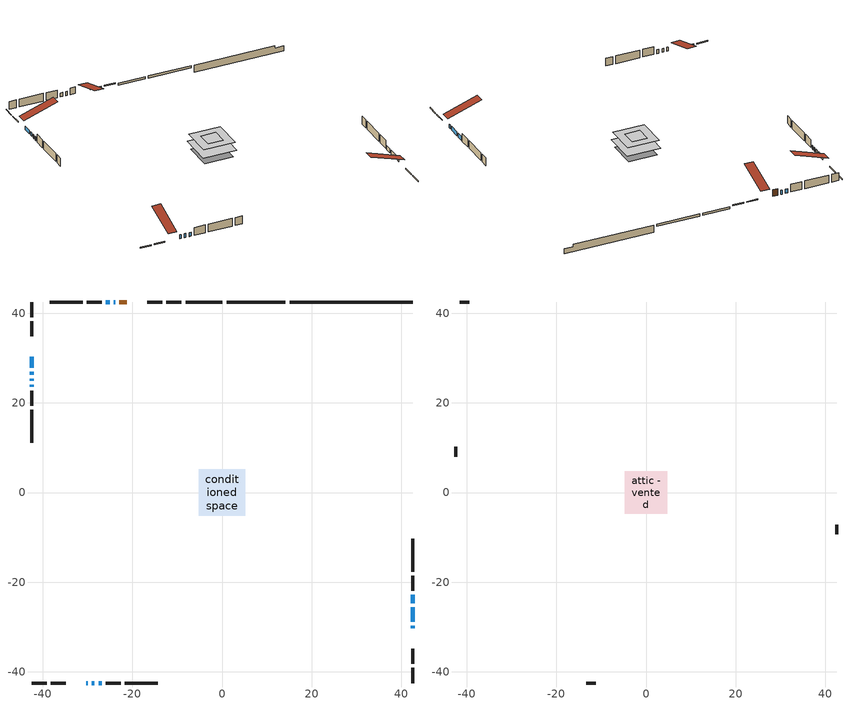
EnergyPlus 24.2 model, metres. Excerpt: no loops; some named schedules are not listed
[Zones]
conditioned space
 floor adiabatic (Floor3 construction): -2.3,-2.3 -2.3,2.3 2.3,2.3 2.3,-2.3 z0.71
 floor adiabatic (Floor4 construction): -1.27,-1.27 -1.27,1.27 1.27,1.27 1.27,-1.27 z0.71
 floor adiabatic (AdiabaticFloorConstruction): -5.14,-5.14 -5.14,5.14 5.14,5.14 5.14,-5.14 z0.71
 floor foundation (Slab1 construction): -4.41,-4.41 -4.41,4.41 4.41,4.41 4.41,-4.41 z-1.6
 floor foundation (Slab2 construction): -2.06,-2.06 -2.06,2.06 2.06,2.06 2.06,-2.06 z0
 floor foundation (Slab2 construction 1): -1.63,-1.63 -1.63,1.63 1.63,1.63 1.63,-1.63 z0
 wall outside (RimJoist1 construction): -9.05,42.5 -12.43,42.5 / -42.5,-42.5 -39.13,-42.5 / -42.5,42.5 -42.5,39.13 / 42.5,-42.5 42.5,-39.13 z0.71:1.01
 wall outside (RimJoist3 construction): -13.35,42.5 -16.67,42.5 / -38.2,-42.5 -34.89,-42.5 / -42.5,38.2 -42.5,34.89 / 42.5,-38.2 42.5,-34.89 z0.71:1.01
 wall outside (AdiabaticWallConstruction 1): -21.26,42.5 -22.88,42.5 z0.71:2.74
 wall outside (AdiabaticWallConstruction): -42.5,30.3 -42.5,27.82 / -42.5,26.89 -42.5,26.25 / -30.3,-42.5 -29.95,-42.5 / -23.81,42.5 -24.15,42.5 / -42.5,25.33 -42.5,24.92 / 42.5,-30.3 42.5,-29.75 / 42.5,-28.82 42.5,-25.63 / 42.5,-24.7 42.5,-22.84 / -29.03,-42.5 -28.46,-42.5 / -27.53,-42.5 -26.85,-42.5 / -25.08,42.5 -25.92,42.5 / -42.5,23.99 -42.5,23.64 z0.71:1.93
 wall outside (Wall1 construction): -26.85,42.5 -30.16,42.5 / -25.92,-42.5 -22.6,-42.5 / -42.5,22.72 -42.5,19.4 / 42.5,-21.91 42.5,-18.59 z0.71:3.15
 wall outside (Wall2 construction): -31.09,42.5 -38.47,42.5 / -21.68,-42.5 -14.29,-42.5 / -42.5,18.47 -42.5,11.09 / 42.5,-17.67 42.5,-10.28 z0.71:3.15
 wall foundation (FoundationWall1 construction): 15.07,42.5,-1.6 15.07,42.5,0.61 39.76,42.5,0.61 39.76,42.5,-0.13 42.5,42.5,-0.13 42.5,42.5,-1.6
 wall foundation (FoundationWall2 construction): 14.14,42.5 1.03,42.5 z0:0.71
 wall foundation (FoundationWall3 construction): 0.1,42.5 -8.13,42.5 z0:0.71
 window (WindowConstruction): -42.5,30.3 -42.5,27.82 z0.71:1.93
 window (WindowConstruction 9): -42.5,26.89 -42.5,26.26 z0.71:1.93
 window (WindowConstruction 10): -30.3,-42.5 -29.95,-42.5 z0.71:1.93
 window (WindowConstruction 11): -23.81,42.5 -24.15,42.5 z0.71:1.93
 window (WindowConstruction 1): -42.5,25.33 -42.5,24.92 z0.71:1.93
 window (WindowConstruction 2): 42.5,-30.3 42.5,-29.75 z0.71:1.93
 window (WindowConstruction 3): 42.5,-28.82 42.5,-25.63 z0.71:1.93
 window (WindowConstruction 4): 42.5,-24.7 42.5,-22.84 z0.71:1.93
 window (WindowConstruction 5): -29.02,-42.5 -28.46,-42.5 z0.71:1.93
 window (WindowConstruction 6): -27.53,-42.5 -26.85,-42.5 z0.71:1.93
 window (WindowConstruction 7): -25.08,42.5 -25.92,42.5 z0.71:1.93
 window (WindowConstruction 8): -42.5,23.99 -42.5,23.65 z0.71:1.93
 door (Door): -21.26,42.5 -22.88,42.5 z0.71:2.74
 ceiling adiabatic (AdiabaticFloorConstruction): 5.14,-5.14 5.14,5.14 -5.14,5.14 -5.14,-5.14 z0.71
attic - vented
 floor to conditioned space (Floor1 construction Reversed): -2.36,-2.36 -2.36,2.36 2.36,2.36 2.36,-2.36 z3.15
 floor to conditioned space (Floor2 construction Reversed): -4.77,-4.77 -4.77,4.77 4.77,4.77 4.77,-4.77 z3.15
 wall outside (Wall3 construction): -39.4,42.5 -41.57,42.5 / -13.36,-42.5 -11.19,-42.5 / -42.5,10.16 -42.5,7.99 / 42.5,-9.35 42.5,-7.19 z0.71:3.15
 roof outside (Roof1 construction): -20.33,42.5,3.15 -20.33,32.14,6.6 -17.6,32.14,6.6 -17.6,42.5,3.15; -31.22,-42.5,3.15 -31.22,-32.14,6.6 -33.96,-32.14,6.6 -33.96,-42.5,3.15; -42.5,31.22,3.15 -32.14,31.22,6.6 -32.14,33.96,6.6 -42.5,33.96,3.15; 42.5,-31.22,3.15 32.14,-31.22,6.6 32.14,-33.96,6.6 42.5,-33.96,3.15
[Building]
Building 1: Terrain=Suburbs
[Site:Location]
Estevan AP_SK: Latitude {deg}=49.21; Longitude {deg}=-102.97; Time Zone {hr}=-6; Elevation {m}=580; Keep Site Location Information=Yes
[Site:GroundTemperature:Shallow]
-2.14499, -4.68774, -4.89137, -3.68471, 1.15939, 5.98092, 10.1609, 12.8089, 13.0338, 10.8802, 6.80675, 2.13313
[Site:WaterMainsTemperature]
Calculation Method=Schedule; Temperature Schedule=mains temperature schedule
[Material] Roughness=Rough; Thermal Absorptance=0.9
Name | Thickness {m} | Conductivity {W/m-K} | Density {kg/m3} | Specific Heat {J/kg-K} | Solar Absorptance | Visible Absorptance
asphalt or fiberglass shingles | 0.00635 | 0.162714 | 1121.4 | 1465.45 | 0.84 | 0.84
ceiling loosefill ins | 0.0846667 | 0.0480833 | 16.02 | 1046.75 | 0.7 | 0.7
ceiling loosefill ins 1 | 0.169333 | 0.0480833 | 16.02 | 1046.75 | 0.7 | 0.7
ceiling stud and cavity | 0.1397 | 0.0851257 | 65.682 | 1177.47 | 0.7 | 0.7
ceiling stud and cavity 1 | 0.1397 | 0.0832499 | 65.682 | 1177.47 | 0.7 | 0.7
concrete 4.0 in. | 0.1016 | 1.803125 | 2242.8 | 837.4 | 0.7 | 0.7
concrete 8.0 in. | 0.2032 | 1.803125 | 2242.8 | 837.4 | 0.7 | 0.7
door material | 0.04445 | 0.0451087 | 512.64 | 1214.23 | 0.7 | 0.7
exterior vertical ins | 0.00545511 | 0.029427 | 32.04 | 1214.23 | 0.7 | 0.7
exterior vertical ins 1 | 0.0699518 | 0.029427 | 32.04 | 1214.23 | 0.7 | 0.7
exterior vertical ins 2 | 0.00108814 | 0.029427 | 32.04 | 1214.23 | 0.7 | 0.7
floor covering | 0.0127 | 0.0433444 | 54.468 | 1339.84 | 0.6 | 0.6
floor covering 1 | 0.0127 | 9.015625 | 54.468 | 1339.84 | 0.6 | 0.6
floor rigid ins; rim joist rigid ins; wall rigid ins | 0.051816 | 0.029427 | 32.04 | 1214.23 | 0.7 | 0.7
floor rigid ins 1; wall rigid ins 1 | 0.512978 | 0.029427 | 32.04 | 1214.23 | 0.7 | 0.7
floor stud and cavity | 0.1397 | 0.0990608 | 92.3553 | 1139.71 | 0.7 | 0.7
floor stud and cavity 1 | 0.0889 | 0.221242 | 50.32683 | 1063.81 | 0.7 | 0.7
floor stud and cavity 2 | 0.1397 | 1.75129 | 37.0049 | 1207.88 | 0.7 | 0.7
furniture material conditioned space 1 | 0.1524 | 0.115458 | 640.8 | 1214.23 | 0.6 | 0.6
gypsum board | 0.0127 | 0.160291 | 801 | 837.4 | 0.6 | 0.6
gypsum board 1 | 0.0127 | 0.160291 | 801 | 837.4 | 0.7 | 0.7
osb sheathing 0.5 in. | 0.0127 | 0.115458 | 512.64 | 1214.23 | 0.7 | 0.7
osb sheathing 0.75 in. | 0.01905 | 0.115458 | 512.64 | 1214.23 | 0.7 | 0.7
osb sheathing 2.0 in. | 0.0508 | 0.115458 | 512.64 | 1214.23 | 0.7 | 0.7
rim joist stud and cavity | 0.0508 | 0.271007 | 50.32683 | 1063.81 | 0.6 | 0.6
rim joist stud and cavity 1 | 0.0508 | 0.0442091 | 125.044 | 1163.47 | 0.6 | 0.6
wall stud and cavity | 0.1397 | 0.213279 | 139.0536 | 1170.24 | 0.7 | 0.7
wall stud and cavity 1 | 0.1397 | 0.115486 | 139.0536 | 1170.24 | 0.7 | 0.7
wall stud and cavity 2 | 0.0889 | 6.1454 | 50.32683 | 1063.81 | 0.6 | 0.6
wall stud and cavity 3 | 0.0889 | 0.380278 | 52.3479 | 1209.89 | 0.7 | 0.7
wall stud and cavity 4 | 0.0889 | 0.391764 | 83.0341 | 1211.67 | 0.7 | 0.7
wood siding | 0.0254 | 0.102417 | 544.68 | 1172.36 | 0 | 0
wood siding 1 | 0.00254 | 0.102417 | 544.68 | 1172.36 | 0 | 0
wood siding 2; wood siding 3; wood siding 4 | 0.0254 | 0.102417 | 544.68 | 1172.36 | 0.7 | 0.7
[WindowMaterial:SimpleGlazingSystem]
Name | U-Factor {W/m2-K} | Solar Heat Gain Coefficient
WindowMaterial | 2.166157 | 0.53
WindowMaterial 1 | 1.83513 | 0.51
WindowMaterial 2 | 2.76405 | 0.62
WindowMaterial 3 | 2.88499 | 0.7
WindowMaterial 4 | 2.78392 | 0.68
WindowMaterial 5 | 2.76462 | 0.62
WindowMaterial 6 | 2.76916 | 0.64
WindowMaterial 7 | 2.77314 | 0.65
WindowMaterial 8 | 5.18629 | 0.65
WindowMaterial 9 | 1.39906 | 0.48
[Construction]
AdiabaticFloorConstruction: floor stud and cavity 2, floor rigid ins 1, osb sheathing 0.75 in., floor covering
AdiabaticWallConstruction: wood siding 3, wall rigid ins 1, wall stud and cavity 3, gypsum board
AdiabaticWallConstruction 1: wood siding 4, wall rigid ins 1, wall stud and cavity 3, gypsum board
Door: door material
Floor1 construction Reversed: gypsum board, ceiling stud and cavity, ceiling loosefill ins
Floor2 construction Reversed: gypsum board, ceiling stud and cavity 1, ceiling loosefill ins 1
Floor3 construction: floor stud and cavity, floor rigid ins, osb sheathing 0.75 in., floor covering
Floor4 construction: floor stud and cavity 1, floor covering 1
FoundationWall1 construction; FoundationWall2 construction: concrete 8.0 in., gypsum board 1
FoundationWall3 construction: concrete 8.0 in.
furniture construction conditioned space 1: furniture material conditioned space 1
PartitionWallConstruction: gypsum board, wall stud and cavity 4, gypsum board
RimJoist1 construction: wood siding 2, rim joist stud and cavity
RimJoist3 construction: wood siding 2, rim joist rigid ins, osb sheathing 2.0 in., rim joist stud and cavity 1
Roof1 construction: asphalt or fiberglass shingles
Slab1 construction; Slab2 construction; Slab2 construction 1: concrete 4.0 in.
Wall1 construction: wood siding, wall rigid ins, osb sheathing 0.5 in., wall stud and cavity, gypsum board
Wall2 construction: wood siding, osb sheathing 0.5 in., wall stud and cavity 1, gypsum board
Wall3 construction: wood siding 1, wall stud and cavity 2
WindowConstruction: WindowMaterial
WindowConstruction 1: WindowMaterial 1
WindowConstruction 10; WindowConstruction 11; WindowConstruction 8: WindowMaterial 8
WindowConstruction 2: WindowMaterial 2
WindowConstruction 3: WindowMaterial 3
WindowConstruction 4: WindowMaterial 4
WindowConstruction 5: WindowMaterial 5
WindowConstruction 6: WindowMaterial 6
WindowConstruction 7: WindowMaterial 7
WindowConstruction 9: WindowMaterial 9
[Zone] Multiplier=1; Part of Total Floor Area=Yes
Name | Volume {m3}
attic - vented | 63.5194
conditioned space | 474.6
[Space]
Name | Zone | Volume {m3}
attic - vented 1 | attic - vented | 63.5194
conditioned space 1 | conditioned space | 474.6
[ZoneInfiltration:EffectiveLeakageArea]
infil attic - vented 1: Zone or Space=attic - vented 1; Schedule=Always On Discrete; Effective Air Leakage Area {cm2}=3882.86; Stack Coefficient=0.000409822; Wind Coefficient=1.36779e-05
[ZoneMixing]
whole house fan mix: Zone or Space=attic - vented; Schedule=Always On Continuous; Design Flow Rate Calculation Method=Flow/Zone; Design Flow Rate {m3/s}=0; Source Zone or Space=conditioned space
[SurfaceProperty:ExposedFoundationPerimeter] Exposed Perimeter Calculation Method=TotalExposedPerimeter
Name | Total Exposed Perimeter {m}
Slab1 | 27.432
Slab2 | 13.106
Slab2 1 | 8.23
[InternalMass] Zone or ZoneList=conditioned space; Space or SpaceList=conditioned space 1
Name | Construction | Surface Area {m2}
furniture mass conditioned space 1 | furniture construction conditioned space 1 | 95.6689
partition wall mass | PartitionWallConstruction | 211.5
[Lights]
interior lighting: Zone or ZoneList or Space or SpaceList=conditioned space 1; Schedule=interior lighting schedule; Design Level Calculation Method=LightingLevel; Lighting Level {W}=343.2; Return Air Fraction=0; Fraction Radiant=0.6; Fraction Visible=0.2; Fraction Replaceable=1
[People]
occupants: Zone or ZoneList or Space or SpaceList=conditioned space 1; Number of People Schedule=occupants schedule; Number of People Calculation Method=People; Number of People=3; Fraction Radiant=0.314171; Sensible Heat Fraction=0.56303; Activity Level Schedule=occupants activity schedule; Carbon Dioxide Generation Rate {m3/s-W}=0; Enable ASHRAE 55 Comfort Warnings=No; Mean Radiant Temperature Calculation Type=EnclosureAveraged
[ElectricEquipment] Zone or ZoneList or Space or SpaceList=conditioned space 1; Design Level Calculation Method=EquipmentLevel
Name | Schedule | Design Level {W} | Fraction Latent | Fraction Radiant | Fraction Lost
clothes dryer | clothes dryer schedule | 140.772 | 0.015 | 0.081 | 0.85
clothes washer | clothes washer schedule | 32.1985 | 0.03 | 0.162 | 0.7
cooking range | cooking range schedule | 215.147 | 0.08 | 0.432 | 0.2
dishwasher | dishwasher schedule | 66.8632 | 0.3 | 0.18 | 0.4
fridge | fridge schedule | 72.9452 | 0 | 0.6 | 0
mech vent house fan | mech vent house fan schedule | 0 | 0 | 0 | 1
mech vent house fan cfis | mech vent house fan cfis schedule | 0 | 0 | 0 | 0
misc plug loads | misc plug loads schedule | 494.7 | 0.045 | 0.513 | 0.1
whole house fan | Always On Discrete | 0 | 0 | 0 | 1
[OtherEquipment] Zone or ZoneList or Space or SpaceList=conditioned space 1; Design Level Calculation Method=EquipmentLevel
Name | Fuel Type | Schedule | Design Level {W} | Fraction Latent | Fraction Radiant | Fraction Lost
clothes dryer 1 | Electricity | clothes dryer schedule | 0 | 0.015 | 0.081 | 0.85
cooking range 1 | Electricity | cooking range schedule | 0 | 0.08 | 0.432 | 0.2
general water use latent | None | general water use schedule | 62.594 | 1 | 0 | 0
general water use sensible | None | general water use schedule | -61.6891 | 0 | 0.6 | 0
mech vent house fan latent load | None | Always On Discrete | 0 | 1 | 0 | 0
mech vent house fan sensible load | None | Always On Discrete | 0 | 0 | 0 | 0
water heater energy adjustment1 | NaturalGas | Always On Discrete | 0.01 | 0 | 0 | 1
[ZoneInfiltration:DesignFlowRate] Zone or ZoneList or Space or SpaceList=conditioned space 1; Schedule=Always On Discrete; Design Flow Rate Calculation Method=Flow/Zone; Design Flow Rate {m3/s}=0
infil flow; natural vent flow; whole house fan flow
[Foundation:Kiva] Initial Indoor Air Temperature {C}=21; Wall Depth Below Slab {m}=0.2032; Custom Block Z Position 1 {m}=0
Name | Wall Height Above Grade {m} | Custom Block Material Name 1 | Custom Block Depth 1 {m} | Custom Block X Position 1 {m}
Foundation Kiva 1 | 0.610027 | exterior vertical ins | 2.21001 | 0.2159
Foundation Kiva 2 | 0.710001 | exterior vertical ins 1 | 0.710001 | 0.2159
Foundation Kiva 3 | 0.710001 | exterior vertical ins 2 | 0.710001 | 0.2032
[Foundation:Kiva:Settings]
Soil Conductivity {W/m-K}=0.849921; Soil Density {kg/m3}=1842.3; Soil Specific Heat {J/kg-K}=418.7; Ground Solar Absorptivity=0.9; Ground Thermal Absorptivity=0.9; Ground Surface Roughness {m}=0.03; Far-Field Width {m}=40; Deep-Ground Boundary Condition=ZeroFlux; Deep-Ground Depth {m}=40; Minimum Cell Dimension {m}=0.2; Maximum Cell Growth Coefficient=3; Simulation Timestep=Timestep
[Exterior:Lights]
exterior lighting: Schedule=exterior lighting schedule; Design Level {W}=75.6
[Schedule:Constant]
Name | Hourly Value
Always On Continuous; mech vent house fan schedule; mech vent house fan cfis schedule; Always On Discrete | 1
occupants activity schedule | 117.228
fridge schedule | 0
[Schedule:Week:Daily]
interior lighting schedule Week Rule - Jan1-Jan27: interior lighting schedule day, interior lighting schedule day, interior lighting schedule day, interior lighting schedule day, interior lighting schedule day, interior lighting schedule day, interior lighting schedule day, interior lighting schedule default day, interior lighting schedule default day, interior lighting schedule default day, interior lighting schedule default day, interior lighting schedule default day
interior lighting schedule Week Rule - Jan28-Feb3: interior lighting schedule day, interior lighting schedule day, interior lighting schedule day, interior lighting schedule day, interior lighting schedule day 1, interior lighting schedule day 1, interior lighting schedule day 1, interior lighting schedule default day, interior lighting schedule default day, interior lighting schedule default day, interior lighting schedule default day, interior lighting schedule default day
interior lighting schedule Week Rule - Feb4-Feb24: interior lighting schedule day 1, interior lighting schedule day 1, interior lighting schedule day 1, interior lighting schedule day 1, interior lighting schedule day 1, interior lighting schedule day 1, interior lighting schedule day 1, interior lighting schedule default day, interior lighting schedule default day, interior lighting schedule default day, interior lighting schedule default day, interior lighting schedule default day
interior lighting schedule Week Rule - Feb25-Mar3: interior lighting schedule day 1, interior lighting schedule day 1, interior lighting schedule day 1, interior lighting schedule day 1, interior lighting schedule day 2, interior lighting schedule day 2, interior lighting schedule day 2, interior lighting schedule default day, interior lighting schedule default day, interior lighting schedule default day, interior lighting schedule default day, interior lighting schedule default day
interior lighting schedule Week Rule - Mar4-Mar31: interior lighting schedule day 2, interior lighting schedule day 2, interior lighting schedule day 2, interior lighting schedule day 2, interior lighting schedule day 2, interior lighting schedule day 2, interior lighting schedule day 2, interior lighting schedule default day, interior lighting schedule default day, interior lighting schedule default day, interior lighting schedule default day, interior lighting schedule default day
interior lighting schedule Week Rule - Apr1-Apr28: interior lighting schedule day 3, interior lighting schedule day 3, interior lighting schedule day 3, interior lighting schedule day 3, interior lighting schedule day 3, interior lighting schedule day 3, interior lighting schedule day 3, interior lighting schedule default day, interior lighting schedule default day, interior lighting schedule default day, interior lighting schedule default day, interior lighting schedule default day
interior lighting schedule Week Rule - Apr29-May5: interior lighting schedule day 3, interior lighting schedule day 3, interior lighting schedule day 4, interior lighting schedule day 4, interior lighting schedule day 4, interior lighting schedule day 4, interior lighting schedule day 4, interior lighting schedule default day, interior lighting schedule default day, interior lighting schedule default day, interior lighting schedule default day, interior lighting schedule default day
interior lighting schedule Week Rule - May6-May26: interior lighting schedule day 4, interior lighting schedule day 4, interior lighting schedule day 4, interior lighting schedule day 4, interior lighting schedule day 4, interior lighting schedule day 4, interior lighting schedule day 4, interior lighting schedule default day, interior lighting schedule default day, interior lighting schedule default day, interior lighting schedule default day, interior lighting schedule default day
interior lighting schedule Week Rule - May27-Jun2: interior lighting schedule day 4, interior lighting schedule day 4, interior lighting schedule day 4, interior lighting schedule day 4, interior lighting schedule day 4, interior lighting schedule day 5, interior lighting schedule day 5, interior lighting schedule default day, interior lighting schedule default day, interior lighting schedule default day, interior lighting schedule default day, interior lighting schedule default day
interior lighting schedule Week Rule - Jun3-Jun30: interior lighting schedule day 5, interior lighting schedule day 5, interior lighting schedule day 5, interior lighting schedule day 5, interior lighting schedule day 5, interior lighting schedule day 5, interior lighting schedule day 5, interior lighting schedule default day, interior lighting schedule default day, interior lighting schedule default day, interior lighting schedule default day, interior lighting schedule default day
interior lighting schedule Week Rule - Jul1-Jul28: interior lighting schedule day 6, interior lighting schedule day 6, interior lighting schedule day 6, interior lighting schedule day 6, interior lighting schedule day 6, interior lighting schedule day 6, interior lighting schedule day 6, interior lighting schedule default day, interior lighting schedule default day, interior lighting schedule default day, interior lighting schedule default day, interior lighting schedule default day
interior lighting schedule Week Rule - Jul29-Aug4: interior lighting schedule day 6, interior lighting schedule day 6, interior lighting schedule day 6, interior lighting schedule day 7, interior lighting schedule day 7, interior lighting schedule day 7, interior lighting schedule day 7, interior lighting schedule default day, interior lighting schedule default day, interior lighting schedule default day, interior lighting schedule default day, interior lighting schedule default day
interior lighting schedule Week Rule - Aug5-Aug25: interior lighting schedule day 7, interior lighting schedule day 7, interior lighting schedule day 7, interior lighting schedule day 7, interior lighting schedule day 7, interior lighting schedule day 7, interior lighting schedule day 7, interior lighting schedule default day, interior lighting schedule default day, interior lighting schedule default day, interior lighting schedule default day, interior lighting schedule default day
interior lighting schedule Week Rule - Aug26-Sep1: interior lighting schedule day 7, interior lighting schedule day 7, interior lighting schedule day 7, interior lighting schedule day 7, interior lighting schedule day 7, interior lighting schedule day 7, interior lighting schedule day 8, interior lighting schedule default day, interior lighting schedule default day, interior lighting schedule default day, interior lighting schedule default day, interior lighting schedule default day
interior lighting schedule Week Rule - Sep2-Sep29: interior lighting schedule day 8, interior lighting schedule day 8, interior lighting schedule day 8, interior lighting schedule day 8, interior lighting schedule day 8, interior lighting schedule day 8, interior lighting schedule day 8, interior lighting schedule default day, interior lighting schedule default day, interior lighting schedule default day, interior lighting schedule default day, interior lighting schedule default day
interior lighting schedule Week Rule - Sep30-Oct6: interior lighting schedule day 8, interior lighting schedule day 9, interior lighting schedule day 9, interior lighting schedule day 9, interior lighting schedule day 9, interior lighting schedule day 9, interior lighting schedule day 9, interior lighting schedule default day, interior lighting schedule default day, interior lighting schedule default day, interior lighting schedule default day, interior lighting schedule default day
interior lighting schedule Week Rule - Oct7-Oct27: interior lighting schedule day 9, interior lighting schedule day 9, interior lighting schedule day 9, interior lighting schedule day 9, interior lighting schedule day 9, interior lighting schedule day 9, interior lighting schedule day 9, interior lighting schedule default day, interior lighting schedule default day, interior lighting schedule default day, interior lighting schedule default day, interior lighting schedule default day
interior lighting schedule Week Rule - Oct28-Nov3: interior lighting schedule day 9, interior lighting schedule day 9, interior lighting schedule day 9, interior lighting schedule day 9, interior lighting schedule day 10, interior lighting schedule day 10, interior lighting schedule day 10, interior lighting schedule default day, interior lighting schedule default day, interior lighting schedule default day, interior lighting schedule default day, interior lighting schedule default day
interior lighting schedule Week Rule - Nov4-Nov24: interior lighting schedule day 10, interior lighting schedule day 10, interior lighting schedule day 10, interior lighting schedule day 10, interior lighting schedule day 10, interior lighting schedule day 10, interior lighting schedule day 10, interior lighting schedule default day, interior lighting schedule default day, interior lighting schedule default day, interior lighting schedule default day, interior lighting schedule default day
interior lighting schedule Week Rule - Nov25-Dec1: interior lighting schedule day 10, interior lighting schedule day 10, interior lighting schedule day 10, interior lighting schedule day 10, interior lighting schedule day 10, interior lighting schedule day 10, interior lighting schedule day 11, interior lighting schedule default day, interior lighting schedule default day, interior lighting schedule default day, interior lighting schedule default day, interior lighting schedule default day
interior lighting schedule Week Rule - Dec2-Dec31: interior lighting schedule day 11, interior lighting schedule day 11, interior lighting schedule day 11, interior lighting schedule day 11, interior lighting schedule day 11, interior lighting schedule day 11, interior lighting schedule day 11, interior lighting schedule default day, interior lighting schedule default day, interior lighting schedule default day, interior lighting schedule default day, interior lighting schedule default day
occupants schedule Week Rule - Jan1-Dec31: occupants schedule day, occupants schedule day, occupants schedule day, occupants schedule day, occupants schedule day, occupants schedule day, occupants schedule day, occupants schedule default day, occupants schedule default day, occupants schedule default day, occupants schedule default day, occupants schedule default day
clothes dryer schedule Week Rule - Jan1-Dec31: clothes dryer schedule day, clothes dryer schedule day, clothes dryer schedule day, clothes dryer schedule day, clothes dryer schedule day, clothes dryer schedule day, clothes dryer schedule day, clothes dryer schedule default day, clothes dryer schedule default day, clothes dryer schedule default day, clothes dryer schedule default day, clothes dryer schedule default day
clothes washer schedule Week Rule - Jan1-Dec31: clothes washer schedule day, clothes washer schedule day, clothes washer schedule day, clothes washer schedule day, clothes washer schedule day, clothes washer schedule day, clothes washer schedule day, clothes washer schedule default day, clothes washer schedule default day, clothes washer schedule default day, clothes washer schedule default day, clothes washer schedule default day
cooking range schedule Week Rule - Jan1-Dec31: cooking range schedule day, cooking range schedule day, cooking range schedule day, cooking range schedule day, cooking range schedule day, cooking range schedule day, cooking range schedule day, cooking range schedule default day, cooking range schedule default day, cooking range schedule default day, cooking range schedule default day, cooking range schedule default day
dishwasher schedule Week Rule - Jan1-Dec31: dishwasher schedule day, dishwasher schedule day, dishwasher schedule day, dishwasher schedule day, dishwasher schedule day, dishwasher schedule day, dishwasher schedule day, dishwasher schedule default day, dishwasher schedule default day, dishwasher schedule default day, dishwasher schedule default day, dishwasher schedule default day
misc plug loads schedule Week Rule - Jan1-Dec31: misc plug loads schedule day, misc plug loads schedule day, misc plug loads schedule day, misc plug loads schedule day, misc plug loads schedule day, misc plug loads schedule day, misc plug loads schedule day, misc plug loads schedule default day, misc plug loads schedule default day, misc plug loads schedule default day, misc plug loads schedule default day, misc plug loads schedule default day
general water use schedule Week Rule - Jan1-Dec31: general water use schedule day, general water use schedule day, general water use schedule day, general water use schedule day, general water use schedule day, general water use schedule day, general water use schedule day, general water use schedule default day, general water use schedule default day, general water use schedule default day, general water use schedule default day, general water use schedule default day
exterior lighting schedule Week Rule - Jan1-Jan27: exterior lighting schedule day, exterior lighting schedule day, exterior lighting schedule day, exterior lighting schedule day, exterior lighting schedule day, exterior lighting schedule day, exterior lighting schedule day, exterior lighting schedule default day, exterior lighting schedule default day, exterior lighting schedule default day, exterior lighting schedule default day, exterior lighting schedule default day
exterior lighting schedule Week Rule - Jan28-Feb3: exterior lighting schedule day, exterior lighting schedule day, exterior lighting schedule day, exterior lighting schedule day, exterior lighting schedule day 1, exterior lighting schedule day 1, exterior lighting schedule day 1, exterior lighting schedule default day, exterior lighting schedule default day, exterior lighting schedule default day, exterior lighting schedule default day, exterior lighting schedule default day
exterior lighting schedule Week Rule - Feb4-Feb24: exterior lighting schedule day 1, exterior lighting schedule day 1, exterior lighting schedule day 1, exterior lighting schedule day 1, exterior lighting schedule day 1, exterior lighting schedule day 1, exterior lighting schedule day 1, exterior lighting schedule default day, exterior lighting schedule default day, exterior lighting schedule default day, exterior lighting schedule default day, exterior lighting schedule default day
exterior lighting schedule Week Rule - Feb25-Mar3: exterior lighting schedule day 1, exterior lighting schedule day 1, exterior lighting schedule day 1, exterior lighting schedule day 1, exterior lighting schedule day 2, exterior lighting schedule day 2, exterior lighting schedule day 2, exterior lighting schedule default day, exterior lighting schedule default day, exterior lighting schedule default day, exterior lighting schedule default day, exterior lighting schedule default day
exterior lighting schedule Week Rule - Mar4-Mar31: exterior lighting schedule day 2, exterior lighting schedule day 2, exterior lighting schedule day 2, exterior lighting schedule day 2, exterior lighting schedule day 2, exterior lighting schedule day 2, exterior lighting schedule day 2, exterior lighting schedule default day, exterior lighting schedule default day, exterior lighting schedule default day, exterior lighting schedule default day, exterior lighting schedule default day
exterior lighting schedule Week Rule - Apr1-Apr28: exterior lighting schedule day 3, exterior lighting schedule day 3, exterior lighting schedule day 3, exterior lighting schedule day 3, exterior lighting schedule day 3, exterior lighting schedule day 3, exterior lighting schedule day 3, exterior lighting schedule default day, exterior lighting schedule default day, exterior lighting schedule default day, exterior lighting schedule default day, exterior lighting schedule default day
exterior lighting schedule Week Rule - Apr29-May5: exterior lighting schedule day 3, exterior lighting schedule day 3, exterior lighting schedule day 4, exterior lighting schedule day 4, exterior lighting schedule day 4, exterior lighting schedule day 4, exterior lighting schedule day 4, exterior lighting schedule default day, exterior lighting schedule default day, exterior lighting schedule default day, exterior lighting schedule default day, exterior lighting schedule default day
exterior lighting schedule Week Rule - May6-May26: exterior lighting schedule day 4, exterior lighting schedule day 4, exterior lighting schedule day 4, exterior lighting schedule day 4, exterior lighting schedule day 4, exterior lighting schedule day 4, exterior lighting schedule day 4, exterior lighting schedule default day, exterior lighting schedule default day, exterior lighting schedule default day, exterior lighting schedule default day, exterior lighting schedule default day
exterior lighting schedule Week Rule - May27-Jun2: exterior lighting schedule day 4, exterior lighting schedule day 4, exterior lighting schedule day 4, exterior lighting schedule day 4, exterior lighting schedule day 4, exterior lighting schedule day 5, exterior lighting schedule day 5, exterior lighting schedule default day, exterior lighting schedule default day, exterior lighting schedule default day, exterior lighting schedule default day, exterior lighting schedule default day
exterior lighting schedule Week Rule - Jun3-Jun30: exterior lighting schedule day 5, exterior lighting schedule day 5, exterior lighting schedule day 5, exterior lighting schedule day 5, exterior lighting schedule day 5, exterior lighting schedule day 5, exterior lighting schedule day 5, exterior lighting schedule default day, exterior lighting schedule default day, exterior lighting schedule default day, exterior lighting schedule default day, exterior lighting schedule default day
exterior lighting schedule Week Rule - Jul1-Jul28: exterior lighting schedule day 6, exterior lighting schedule day 6, exterior lighting schedule day 6, exterior lighting schedule day 6, exterior lighting schedule day 6, exterior lighting schedule day 6, exterior lighting schedule day 6, exterior lighting schedule default day, exterior lighting schedule default day, exterior lighting schedule default day, exterior lighting schedule default day, exterior lighting schedule default day
exterior lighting schedule Week Rule - Jul29-Aug4: exterior lighting schedule day 6, exterior lighting schedule day 6, exterior lighting schedule day 6, exterior lighting schedule day 7, exterior lighting schedule day 7, exterior lighting schedule day 7, exterior lighting schedule day 7, exterior lighting schedule default day, exterior lighting schedule default day, exterior lighting schedule default day, exterior lighting schedule default day, exterior lighting schedule default day
exterior lighting schedule Week Rule - Aug5-Aug25: exterior lighting schedule day 7, exterior lighting schedule day 7, exterior lighting schedule day 7, exterior lighting schedule day 7, exterior lighting schedule day 7, exterior lighting schedule day 7, exterior lighting schedule day 7, exterior lighting schedule default day, exterior lighting schedule default day, exterior lighting schedule default day, exterior lighting schedule default day, exterior lighting schedule default day
exterior lighting schedule Week Rule - Aug26-Sep1: exterior lighting schedule day 7, exterior lighting schedule day 7, exterior lighting schedule day 7, exterior lighting schedule day 7, exterior lighting schedule day 7, exterior lighting schedule day 7, exterior lighting schedule day 8, exterior lighting schedule default day, exterior lighting schedule default day, exterior lighting schedule default day, exterior lighting schedule default day, exterior lighting schedule default day
exterior lighting schedule Week Rule - Sep2-Sep29: exterior lighting schedule day 8, exterior lighting schedule day 8, exterior lighting schedule day 8, exterior lighting schedule day 8, exterior lighting schedule day 8, exterior lighting schedule day 8, exterior lighting schedule day 8, exterior lighting schedule default day, exterior lighting schedule default day, exterior lighting schedule default day, exterior lighting schedule default day, exterior lighting schedule default day
exterior lighting schedule Week Rule - Sep30-Oct6: exterior lighting schedule day 8, exterior lighting schedule day 9, exterior lighting schedule day 9, exterior lighting schedule day 9, exterior lighting schedule day 9, exterior lighting schedule day 9, exterior lighting schedule day 9, exterior lighting schedule default day, exterior lighting schedule default day, exterior lighting schedule default day, exterior lighting schedule default day, exterior lighting schedule default day
exterior lighting schedule Week Rule - Oct7-Oct27: exterior lighting schedule day 9, exterior lighting schedule day 9, exterior lighting schedule day 9, exterior lighting schedule day 9, exterior lighting schedule day 9, exterior lighting schedule day 9, exterior lighting schedule day 9, exterior lighting schedule default day, exterior lighting schedule default day, exterior lighting schedule default day, exterior lighting schedule default day, exterior lighting schedule default day
[Schedule:Year]
interior lighting schedule: interior lighting schedule Week Rule - Jan1-Jan27, 1, 1, 1, 27, interior lighting schedule Week Rule - Jan28-Feb3, 1, 28, 2, 3, interior lighting schedule Week Rule - Feb4-Feb24, 2, 4, 2, 24, interior lighting schedule Week Rule - Feb25-Mar3, 2, 25, 3, 3, interior lighting schedule Week Rule - Mar4-Mar31, 3, 4, 3, 31, interior lighting schedule Week Rule - Apr1-Apr28, 4, 1, 4, 28, interior lighting schedule Week Rule - Apr29-May5, 4, 29, 5, 5, interior lighting schedule Week Rule - May6-May26, 5, 6, 5, 26, interior lighting schedule Week Rule - May27-Jun2, 5, 27, 6, 2, interior lighting schedule Week Rule - Jun3-Jun30, 6, 3, 6, 30, interior lighting schedule Week Rule - Jul1-Jul28, 7, 1, 7, 28, interior lighting schedule Week Rule - Jul29-Aug4, 7, 29, 8, 4, interior lighting schedule Week Rule - Aug5-Aug25, 8, 5, 8, 25, interior lighting schedule Week Rule - Aug26-Sep1, 8, 26, 9, 1, interior lighting schedule Week Rule - Sep2-Sep29, 9, 2, 9, 29, interior lighting schedule Week Rule - Sep30-Oct6, 9, 30, 10, 6, interior lighting schedule Week Rule - Oct7-Oct27, 10, 7, 10, 27, interior lighting schedule Week Rule - Oct28-Nov3, 10, 28, 11, 3, interior lighting schedule Week Rule - Nov4-Nov24, 11, 4, 11, 24, interior lighting schedule Week Rule - Nov25-Dec1, 11, 25, 12, 1, interior lighting schedule Week Rule - Dec2-Dec31, 12, 2, 12, 31
occupants schedule: occupants schedule Week Rule - Jan1-Dec31, 1, 1, 12, 31
clothes dryer schedule: clothes dryer schedule Week Rule - Jan1-Dec31, 1, 1, 12, 31
clothes washer schedule: clothes washer schedule Week Rule - Jan1-Dec31, 1, 1, 12, 31
cooking range schedule: cooking range schedule Week Rule - Jan1-Dec31, 1, 1, 12, 31
dishwasher schedule: dishwasher schedule Week Rule - Jan1-Dec31, 1, 1, 12, 31
misc plug loads schedule: misc plug loads schedule Week Rule - Jan1-Dec31, 1, 1, 12, 31
general water use schedule: general water use schedule Week Rule - Jan1-Dec31, 1, 1, 12, 31
exterior lighting schedule: exterior lighting schedule Week Rule - Jan1-Jan27, 1, 1, 1, 27, exterior lighting schedule Week Rule - Jan28-Feb3, 1, 28, 2, 3, exterior lighting schedule Week Rule - Feb4-Feb24, 2, 4, 2, 24, exterior lighting schedule Week Rule - Feb25-Mar3, 2, 25, 3, 3, exterior lighting schedule Week Rule - Mar4-Mar31, 3, 4, 3, 31, exterior lighting schedule Week Rule - Apr1-Apr28, 4, 1, 4, 28, exterior lighting schedule Week Rule - Apr29-May5, 4, 29, 5, 5, exterior lighting schedule Week Rule - May6-May26, 5, 6, 5, 26, exterior lighting schedule Week Rule - May27-Jun2, 5, 27, 6, 2, exterior lighting schedule Week Rule - Jun3-Jun30, 6, 3, 6, 30, exterior lighting schedule Week Rule - Jul1-Jul28, 7, 1, 7, 28, exterior lighting schedule Week Rule - Jul29-Aug4, 7, 29, 8, 4, exterior lighting schedule Week Rule - Aug5-Aug25, 8, 5, 8, 25, exterior lighting schedule Week Rule - Aug26-Sep1, 8, 26, 9, 1, exterior lighting schedule Week Rule - Sep2-Sep29, 9, 2, 9, 29, exterior lighting schedule Week Rule - Sep30-Oct6, 9, 30, 10, 6, exterior lighting schedule Week Rule - Oct7-Oct27, 10, 7, 10, 27, exterior lighting schedule Week Rule - Oct28-Nov3, 10, 28, 11, 3, exterior lighting schedule Week Rule - Nov4-Nov24, 11, 4, 11, 24, exterior lighting schedule Week Rule - Nov25-Dec1, 11, 25, 12, 1, exterior lighting schedule Week Rule - Dec2-Dec31, 12, 2, 12, 31
[Schedule:Compact]
mains temperature schedule: Through: 01/01, For: AllDays, Until: 24:00, 3.75667, Through: 01/02, For: AllDays, Until: 24:00, 3.67667, Through: 01/03, For: AllDays, Until: 24:00, 3.59778, Through: 01/04, For: AllDays, Until: 24:00, 3.52056, Through: 01/05, For: AllDays, Until: 24:00, 3.44389, Through: 01/06, For: AllDays, Until: 24:00, 3.36833, Through: 01/07, For: AllDays, Until: 24:00, 3.29444, Through: 01/08, For: AllDays, Until: 24:00, 3.22111, Through: 01/09, For: AllDays, Until: 24:00, 3.14944, Through: 01/10, For: AllDays, Until: 24:00, 3.07889, Through: 01/11, For: AllDays, Until: 24:00, 3.00944, Through: 01/12, For: AllDays, Until: 24:00, 2.94111, Through: 01/13, For: AllDays, Until: 24:00, 2.87389, Through: 01/14, For: AllDays, Until: 24:00, 2.80833, Through: 01/15, For: AllDays, Until: 24:00, 2.74444, Through: 01/16, For: AllDays, Until: 24:00, 2.68111, Through: 01/17, For: AllDays, Until: 24:00, 2.61944, Through: 01/18, For: AllDays, Until: 24:00, 2.55944, Through: 01/19, For: AllDays, Until: 24:00, 2.50056, Through: 01/20, For: AllDays, Until: 24:00, 2.44333, Through: 01/21, For: AllDays, Until: 24:00, 2.38722, Through: 01/22, For: AllDays, Until: 24:00, 2.33278, Through: 01/23, For: AllDays, Until: 24:00, 2.27944, Through: 01/24, For: AllDays, Until: 24:00, 2.22778, Through: 01/25, For: AllDays, Until: 24:00, 2.17778, Through: 01/26, For: AllDays, Until: 24:00, 2.12889, Through: 01/27, For: AllDays, Until: 24:00, 2.08167, Through: 01/28, For: AllDays, Until: 24:00, 2.03611, Through: 01/29, For: AllDays, Until: 24:00, 1.99222, Through: 01/30, For: AllDays, Until: 24:00, 1.94944, Through: 01/31, For: AllDays, Until: 24:00, 1.90833, Through: 02/01, For: AllDays, Until: 24:00, 1.86944, Through: 02/02, For: AllDays, Until: 24:00, 1.83167, Through: 02/03, For: AllDays, Until: 24:00, 1.795, Through: 02/04, For: AllDays, Until: 24:00, 1.76056, Through: 02/05, For: AllDays, Until: 24:00, 1.72778, Through: 02/06, For: AllDays, Until: 24:00, 1.69667, Through: 02/07, For: AllDays, Until: 24:00, 1.66667, Through: 02/08, For: AllDays, Until: 24:00, 1.63889, Through: 02/09, For: AllDays, Until: 24:00, 1.61222, Through: 02/10, For: AllDays, Until: 24:00, 1.58778, Through: 02/11, For: AllDays, Until: 24:00, 1.56444, Through: 02/12, For: AllDays, Until: 24:00, 1.54333, Through: 02/13, For: AllDays, Until: 24:00, 1.52389, Through: 02/14, For: AllDays, Until: 24:00, 1.50556, Through: 02/15, For: AllDays, Until: 24:00, 1.48944, Through: 02/16, For: AllDays, Until: 24:00, 1.475, Through: 02/17, For: AllDays, Until: 24:00, 1.46222, Through: 02/18, For: AllDays, Until: 24:00, 1.45111, Through: 02/19, For: AllDays, Until: 24:00, 1.44167, Through: 02/20, For: AllDays, Until: 24:00, 1.43389, Through: 02/21, For: AllDays, Until: 24:00, 1.42778, Through: 02/22, For: AllDays, Until: 24:00, 1.42389, Through: 02/23, For: AllDays, Until: 24:00, 1.42111, Through: 02/24, For: AllDays, Until: 24:00, 1.42056, Through: 02/25, For: AllDays, Until: 24:00, 1.42167, Through: 02/26, For: AllDays, Until: 24:00, 1.42389, Through: 02/27, For: AllDays, Until: 24:00, 1.42833, Through: 02/28, For: AllDays, Until: 24:00, 1.43444, Through: 03/01, For: AllDays, Until: 24:00, 1.44222, Through: 03/02, For: AllDays, Until: 24:00, 1.45222, Through: 03/03, For: AllDays, Until: 24:00, 1.46333, Through: 03/04, For: AllDays, Until: 24:00, 1.47611, Through: 03/05, For: AllDays, Until: 24:00, 1.49111, Through: 03/06, For: AllDays, Until: 24:00, 1.50722, Through: 03/07, For: AllDays, Until: 24:00, 1.52556, Through: 03/08, For: AllDays, Until: 24:00, 1.545, Through: 03/09, For: AllDays, Until: 24:00, 1.56667, Through: 03/10, For: AllDays, Until: 24:00, 1.59, Through: 03/11, For: AllDays, Until: 24:00, 1.61444, Through: 03/12, For: AllDays, Until: 24:00, 1.64111, Through: 03/13, For: AllDays, Until: 24:00, 1.66944, Through: 03/14, For: AllDays, Until: 24:00, 1.69889, Through: 03/15, For: AllDays, Until: 24:00, 1.73056, Through: 03/16, For: AllDays, Until: 24:00, 1.76333, Through: 03/17, For: AllDays, Until: 24:00, 1.79833, Through: 03/18, For: AllDays, Until: 24:00, 1.83444, Through: 03/19, For: AllDays, Until: 24:00, 1.87222, Through: 03/20, For: AllDays, Until: 24:00, 1.91222, Through: 03/21, For: AllDays, Until: 24:00, 1.95333, Through: 03/22, For: AllDays, Until: 24:00, 1.99556, Through: 03/23, For: AllDays, Until: 24:00, 2.04, Through: 03/24, For: AllDays, Until: 24:00, 2.08556, Through: 03/25, For: AllDays, Until: 24:00, 2.13278, Through: 03/26, For: AllDays, Until: 24:00, 2.18167, Through: 03/27, For: AllDays, Until: 24:00, 2.23222, Through: 03/28, For: AllDays, Until: 24:00, 2.28389, Through: 03/29, For: AllDays, Until: 24:00, 2.33722, Through: 03/30, For: AllDays, Until: 24:00, 2.39167, Through: 03/31, For: AllDays, Until: 24:00, 2.44778, Through: 04/01, For: AllDays, Until: 24:00, 2.50556, Through: 04/02, For: AllDays, Until: 24:00, 2.56444, Through: 04/03, For: AllDays, Until: 24:00, 2.625, Through: 04/04, For: AllDays, Until: 24:00, 2.68667, Through: 04/05, For: AllDays, Until: 24:00, 2.74944, Through: 04/06, For: AllDays, Until: 24:00, 2.81389, Through: 04/07, For: AllDays, Until: 24:00, 2.87944, Through: 04/08, For: AllDays, Until: 24:00, 2.94667, Through: 04/09, For: AllDays, Until: 24:00, 3.015, Through: 04/10, For: AllDays, Until: 24:00, 3.08444, Through: 04/11, For: AllDays, Until: 24:00, 3.15556, Through: 04/12, For: AllDays, Until: 24:00, 3.22722, Through: 04/13, For: AllDays, Until: 24:00, 3.30056, Through: 04/14, For: AllDays, Until: 24:00, 3.375, Through: 04/15, For: AllDays, Until: 24:00, 3.45, Through: 04/16, For: AllDays, Until: 24:00, 3.52667, Through: 04/17, For: AllDays, Until: 24:00, 3.60444, Through: 04/18, For: AllDays, Until: 24:00, 3.68333, Through: 04/19, For: AllDays, Until: 24:00, 3.76333, Through: 04/20, For: AllDays, Until: 24:00, 3.84389, Through: 04/21, For: AllDays, Until: 24:00, 3.92611, Through: 04/22, For: AllDays, Until: 24:00, 4.00889, Through: 04/23, For: AllDays, Until: 24:00, 4.09278, Through: 04/24, For: AllDays, Until: 24:00, 4.17722, Through: 04/25, For: AllDays, Until: 24:00, 4.26278, Through: 04/26, For: AllDays, Until: 24:00, 4.34944, Through: 04/27, For: AllDays, Until: 24:00, 4.43667, Through: 04/28, For: AllDays, Until: 24:00, 4.525, Through: 04/29, For: AllDays, Until: 24:00, 4.61444, Through: 04/30, For: AllDays, Until: 24:00, 4.70389, Through: 05/01, For: AllDays, Until: 24:00, 4.79444, Through: 05/02, For: AllDays, Until: 24:00, 4.88611, Through: 05/03, For: AllDays, Until: 24:00, 4.97778, Through: 05/04, For: AllDays, Until: 24:00, 5.07056, Through: 05/05, For: AllDays, Until: 24:00, 5.16389, Through: 05/06, For: AllDays, Until: 24:00, 5.25778, Through: 05/07, For: AllDays, Until: 24:00, 5.35222, Through: 05/08, For: AllDays, Until: 24:00, 5.44722, Through: 05/09, For: AllDays, Until: 24:00, 5.54278, Through: 05/10, For: AllDays, Until: 24:00, 5.63889, Through: 05/11, For: AllDays, Until: 24:00, 5.73556, Through: 05/12, For: AllDays, Until: 24:00, 5.83278, Through: 05/13, For: AllDays, Until: 24:00, 5.93, Through: 05/14, For: AllDays, Until: 24:00, 6.02778, Through: 05/15, For: AllDays, Until: 24:00, 6.12611, Through: 05/16, For: AllDays, Until: 24:00, 6.225, Through: 05/17, For: AllDays, Until: 24:00, 6.32389, Through: 05/18, For: AllDays, Until: 24:00, 6.42278, Through: 05/19, For: AllDays, Until: 24:00, 6.52222, Through: 05/20, For: AllDays, Until: 24:00, 6.62167, Through: 05/21, For: AllDays, Until: 24:00, 6.72167, Through: 05/22, For: AllDays, Until: 24:00, 6.82111, Through: 05/23, For: AllDays, Until: 24:00, 6.92111, Through: 05/24, For: AllDays, Until: 24:00, 7.02167, Through: 05/25, For: AllDays, Until: 24:00, 7.12167, Through: 05/26, For: AllDays, Until: 24:00, 7.22167, Through: 05/27, For: AllDays, Until: 24:00, 7.32222, Through: 05/28, For: AllDays, Until: 24:00, 7.42222, Through: 05/29, For: AllDays, Until: 24:00, 7.52278, Through: 05/30, For: AllDays, Until: 24:00, 7.62278, Through: 05/31, For: AllDays, Until: 24:00, 7.72278, Through: 06/01, For: AllDays, Until: 24:00, 7.82222, Through: 06/02, For: AllDays, Until: 24:00, 7.92222, Through: 06/03, For: AllDays, Until: 24:00, 8.02167, Through: 06/04, For: AllDays, Until: 24:00, 8.12056, Through: 06/05, For: AllDays, Until: 24:00, 8.22, Through: 06/06, For: AllDays, Until: 24:00, 8.31833, Through: 06/07, For: AllDays, Until: 24:00, 8.41667, Through: 06/08, For: AllDays, Until: 24:00, 8.515, Through: 06/09, For: AllDays, Until: 24:00, 8.61222, Through: 06/10, For: AllDays, Until: 24:00, 8.70944, Through: 06/11, For: AllDays, Until: 24:00, 8.80667, Through: 06/12, For: AllDays, Until: 24:00, 8.90278, Through: 06/13, For: AllDays, Until: 24:00, 8.99889, Through: 06/14, For: AllDays, Until: 24:00, 9.09389, Through: 06/15, For: AllDays, Until: 24:00, 9.18889, Through: 06/16, For: AllDays, Until: 24:00, 9.28278, Through: 06/17, For: AllDays, Until: 24:00, 9.37667, Through: 06/18, For: AllDays, Until: 24:00, 9.46944, Through: 06/19, For: AllDays, Until: 24:00, 9.56167, Through: 06/20, For: AllDays, Until: 24:00, 9.65333, Through: 06/21, For: AllDays, Until: 24:00, 9.74444, Through: 06/22, For: AllDays, Until: 24:00, 9.83444, Through: 06/23, For: AllDays, Until: 24:00, 9.92389, Through: 06/24, For: AllDays, Until: 24:00, 10.0128, Through: 06/25, For: AllDays, Until: 24:00, 10.1006, Through: 06/26, For: AllDays, Until: 24:00, 10.1872, Through: 06/27, For: AllDays, Until: 24:00, 10.2733, Through: 06/28, For: AllDays, Until: 24:00, 10.3589, Through: 06/29, For: AllDays, Until: 24:00, 10.4428, Through: 06/30, For: AllDays, Until: 24:00, 10.5261, Through: 07/01, For: AllDays, Until: 24:00, 10.6083, Through: 07/02, For: AllDays, Until: 24:00, 10.69, Through: 07/03, For: AllDays, Until: 24:00, 10.77, Through: 07/04, For: AllDays, Until: 24:00, 10.8494, Through: 07/05, For: AllDays, Until: 24:00, 10.9278, Through: 07/06, For: AllDays, Until: 24:00, 11.005, Through: 07/07, For: AllDays, Until: 24:00, 11.0811, Through: 07/08, For: AllDays, Until: 24:00, 11.1556, Through: 07/09, For: AllDays, Until: 24:00, 11.2294, Through: 07/10, For: AllDays, Until: 24:00, 11.3022, Through: 07/11, For: AllDays, Until: 24:00, 11.3733, Through: 07/12, For: AllDays, Until: 24:00, 11.4433, Through: 07/13, For: AllDays, Until: 24:00, 11.5122, Through: 07/14, For: AllDays, Until: 24:00, 11.58, Through: 07/15, For: AllDays, Until: 24:00, 11.6461, Through: 07/16, For: AllDays, Until: 24:00, 11.7111, Through: 07/17, For: AllDays, Until: 24:00, 11.775, Through: 07/18, For: AllDays, Until: 24:00, 11.8372, Through: 07/19, For: AllDays, Until: 24:00, 11.8983, Through: 07/20, For: AllDays, Until: 24:00, 11.9578, Through: 07/21, For: AllDays, Until: 24:00, 12.0161, Through: 07/22, For: AllDays, Until: 24:00, 12.0728, Through: 07/23, For: AllDays, Until: 24:00, 12.1283, Through: 07/24, For: AllDays, Until: 24:00, 12.1822, Through: 07/25, For: AllDays, Until: 24:00, 12.235, Through: 07/26, For: AllDays, Until: 24:00, 12.2856, Through: 07/27, For: AllDays, Until: 24:00, 12.3356, Through: 07/28, For: AllDays, Until: 24:00, 12.3833, Through: 07/29, For: AllDays, Until: 24:00, 12.43, Through: 07/30, For: AllDays, Until: 24:00, 12.475, Through: 07/31, For: AllDays, Until: 24:00, 12.5183, Through: 08/01, For: AllDays, Until: 24:00, 12.56, Through: 08/02, For: AllDays, Until: 24:00, 12.6, Through: 08/03, For: AllDays, Until: 24:00, 12.6389, Through: 08/04, For: AllDays, Until: 24:00, 12.6761, Through: 08/05, For: AllDays, Until: 24:00, 12.7117, Through: 08/06, For: AllDays, Until: 24:00, 12.745, Through: 08/07, For: AllDays, Until: 24:00, 12.7772, Through: 08/08, For: AllDays, Until: 24:00, 12.8083, Through: 08/09, For: AllDays, Until: 24:00, 12.8372, Through: 08/10, For: AllDays, Until: 24:00, 12.8644, Through: 08/11, For: AllDays, Until: 24:00, 12.89, Through: 08/12, For: AllDays, Until: 24:00, 12.9139, Through: 08/13, For: AllDays, Until: 24:00, 12.9361, Through: 08/14, For: AllDays, Until: 24:00, 12.9567, Through: 08/15, For: AllDays, Until: 24:00, 12.9756, Through: 08/16, For: AllDays, Until: 24:00, 12.9928, Through: 08/17, For: AllDays, Until: 24:00, 13.0083, Through: 08/18, For: AllDays, Until: 24:00, 13.0222, Through: 08/19, For: AllDays, Until: 24:00, 13.0339, Through: 08/20, For: AllDays, Until: 24:00, 13.0444, Through: 08/21, For: AllDays, Until: 24:00, 13.0533, Through: 08/22, For: AllDays, Until: 24:00, 13.06, Through: 08/23, For: AllDays, Until: 24:00, 13.065, Through: 08/24, For: AllDays, Until: 24:00, 13.0689, Through: 08/25, For: AllDays, Until: 24:00, 13.0706, Through: 08/26, For: AllDays, Until: 24:00, 13.0706, Through: 08/27, For: AllDays, Until: 24:00, 13.0689, Through: 08/28, For: AllDays, Until: 24:00, 13.0656, Through: 08/29, For: AllDays, Until: 24:00, 13.06, Through: 08/30, For: AllDays, Until: 24:00, 13.0533, Through: 08/31, For: AllDays, Until: 24:00, 13.0444, Through: 09/01, For: AllDays, Until: 24:00, 13.0344, Through: 09/02, For: AllDays, Until: 24:00, 13.0222, Through: 09/03, For: AllDays, Until: 24:00, 13.0089, Through: 09/04, For: AllDays, Until: 24:00, 12.9933, Through: 09/05, For: AllDays, Until: 24:00, 12.9761, Through: 09/06, For: AllDays, Until: 24:00, 12.9572, Through: 09/07, For: AllDays, Until: 24:00, 12.9367, Through: 09/08, For: AllDays, Until: 24:00, 12.9144, Through: 09/09, For: AllDays, Until: 24:00, 12.8906, Through: 09/10, For: AllDays, Until: 24:00, 12.865, Through: 09/11, For: AllDays, Until: 24:00, 12.8378, Through: 09/12, For: AllDays, Until: 24:00, 12.8089, Through: 09/13, For: AllDays, Until: 24:00, 12.7783, Through: 09/14, For: AllDays, Until: 24:00, 12.7461, Through: 09/15, For: AllDays, Until: 24:00, 12.7122, Through: 09/16, For: AllDays, Until: 24:00, 12.6772, Through: 09/17, For: AllDays, Until: 24:00, 12.64, Through: 09/18, For: AllDays, Until: 24:00, 12.6011, Through: 09/19, For: AllDays, Until: 24:00, 12.5611, Through: 09/20, For: AllDays, Until: 24:00, 12.5194, Through: 09/21, For: AllDays, Until: 24:00, 12.4761, Through: 09/22, For: AllDays, Until: 24:00, 12.4311, Through: 09/23, For: AllDays, Until: 24:00, 12.3844, Through: 09/24, For: AllDays, Until: 24:00, 12.3367, Through: 09/25, For: AllDays, Until: 24:00, 12.2872, Through: 09/26, For: AllDays, Until: 24:00, 12.2361, Through: 09/27, For: AllDays, Until: 24:00, 12.1839, Through: 09/28, For: AllDays, Until: 24:00, 12.13, Through: 09/29, For: AllDays, Until: 24:00, 12.0744, Through: 09/30, For: AllDays, Until: 24:00, 12.0178, Through: 10/01, For: AllDays, Until: 24:00, 11.9594, Through: 10/02, For: AllDays, Until: 24:00, 11.9, Through: 10/03, For: AllDays, Until: 24:00, 11.8389, Through: 10/04, For: AllDays, Until: 24:00, 11.7767, Through: 10/05, For: AllDays, Until: 24:00, 11.7133, Through: 10/06, For: AllDays, Until: 24:00, 11.6483, Through: 10/07, For: AllDays, Until: 24:00, 11.5817, Through: 10/08, For: AllDays, Until: 24:00, 11.5144, Through: 10/09, For: AllDays, Until: 24:00, 11.4456, Through: 10/10, For: AllDays, Until: 24:00, 11.3756, Through: 10/11, For: AllDays, Until: 24:00, 11.3039, Through: 10/12, For: AllDays, Until: 24:00, 11.2317, Through: 10/13, For: AllDays, Until: 24:00, 11.1578, Through: 10/14, For: AllDays, Until: 24:00, 11.0828, Through: 10/15, For: AllDays, Until: 24:00, 11.0072, Through: 10/16, For: AllDays, Until: 24:00, 10.93, Through: 10/17, For: AllDays, Until: 24:00, 10.8517, Through: 10/18, For: AllDays, Until: 24:00, 10.7722, Through: 10/19, For: AllDays, Until: 24:00, 10.6922, Through: 10/20, For: AllDays, Until: 24:00, 10.6111, Through: 10/21, For: AllDays, Until: 24:00, 10.5283, Through: 10/22, For: AllDays, Until: 24:00, 10.445, Through: 10/23, For: AllDays, Until: 24:00, 10.3611, Through: 10/24, For: AllDays, Until: 24:00, 10.2761, Through: 10/25, For: AllDays, Until: 24:00, 10.19, Through: 10/26, For: AllDays, Until: 24:00, 10.1028, Through: 10/27, For: AllDays, Until: 24:00, 10.015, Through: 10/28, For: AllDays, Until: 24:00, 9.92667, Through: 10/29, For: AllDays, Until: 24:00, 9.83722, Through: 10/30, For: AllDays, Until: 24:00, 9.74722, Through: 10/31, For: AllDays, Until: 24:00, 9.65611, Through: 11/01, For: AllDays, Until: 24:00, 9.56444, Through: 11/02, For: AllDays, Until: 24:00, 9.47222, Through: 11/03, For: AllDays, Until: 24:00, 9.37944, Through: 11/04, For: AllDays, Until: 24:00, 9.28556, Through: 11/05, For: AllDays, Until: 24:00, 9.19167, Through: 11/06, For: AllDays, Until: 24:00, 9.09667, Through: 11/07, For: AllDays, Until: 24:00, 9.00111, Through: 11/08, For: AllDays, Until: 24:00, 8.90556, Through: 11/09, For: AllDays, Until: 24:00, 8.80889, Through: 11/10, For: AllDays, Until: 24:00, 8.71222, Through: 11/11, For: AllDays, Until: 24:00, 8.615, Through: 11/12, For: AllDays, Until: 24:00, 8.51778, Through: 11/13, For: AllDays, Until: 24:00, 8.41944, Through: 11/14, For: AllDays, Until: 24:00, 8.32111, Through: 11/15, For: AllDays, Until: 24:00, 8.22222, Through: 11/16, For: AllDays, Until: 24:00, 8.12333, Through: 11/17, For: AllDays, Until: 24:00, 8.02444, Through: 11/18, For: AllDays, Until: 24:00, 7.925, Through: 11/19, For: AllDays, Until: 24:00, 7.825, Through: 11/20, For: AllDays, Until: 24:00, 7.72556, Through: 11/21, For: AllDays, Until: 24:00, 7.62556, Through: 11/22, For: AllDays, Until: 24:00, 7.52556, Through: 11/23, For: AllDays, Until: 24:00, 7.425, Through: 11/24, For: AllDays, Until: 24:00, 7.325, Through: 11/25, For: AllDays, Until: 24:00, 7.22444, Through: 11/26, For: AllDays, Until: 24:00, 7.12444, Through: 11/27, For: AllDays, Until: 24:00, 7.02444, Through: 11/28, For: AllDays, Until: 24:00, 6.92389, Through: 11/29, For: AllDays, Until: 24:00, 6.82389, Through: 11/30, For: AllDays, Until: 24:00, 6.72389, Through: 12/01, For: AllDays, Until: 24:00, 6.62444, Through: 12/02, For: AllDays, Until: 24:00, 6.525, Through: 12/03, For: AllDays, Until: 24:00, 6.42556, Through: 12/04, For: AllDays, Until: 24:00, 6.32611, Through: 12/05, For: AllDays, Until: 24:00, 6.22722, Through: 12/06, For: AllDays, Until: 24:00, 6.12889, Through: 12/07, For: AllDays, Until: 24:00, 6.03056, Through: 12/08, For: AllDays, Until: 24:00, 5.93278, Through: 12/09, For: AllDays, Until: 24:00, 5.83556, Through: 12/10, For: AllDays, Until: 24:00, 5.73833, Through: 12/11, For: AllDays, Until: 24:00, 5.64167, Through: 12/12, For: AllDays, Until: 24:00, 5.54556, Through: 12/13, For: AllDays, Until: 24:00, 5.45, Through: 12/14, For: AllDays, Until: 24:00, 5.355, Through: 12/15, For: AllDays, Until: 24:00, 5.26056, Through: 12/16, For: AllDays, Until: 24:00, 5.16667, Through: 12/17, For: AllDays, Until: 24:00, 5.07333, Through: 12/18, For: AllDays, Until: 24:00, 4.98056, Through: 12/19, For: AllDays, Until: 24:00, 4.88833, Through: 12/20, For: AllDays, Until: 24:00, 4.79722, Through: 12/21, For: AllDays, Until: 24:00, 4.70667, Through: 12/22, For: AllDays, Until: 24:00, 4.61667, Through: 12/23, For: AllDays, Until: 24:00, 4.52778, Through: 12/24, For: AllDays, Until: 24:00, 4.43944, Through: 12/25, For: AllDays, Until: 24:00, 4.35167, Through: 12/26, For: AllDays, Until: 24:00, 4.26556, Through: 12/27, For: AllDays, Until: 24:00, 4.17944, Through: 12/28, For: AllDays, Until: 24:00, 4.095, Through: 12/29, For: AllDays, Until: 24:00, 4.01111, Through: 12/30, For: AllDays, Until: 24:00, 3.92833, Through: 12/31, For: AllDays, Until: 24:00, 3.84611
